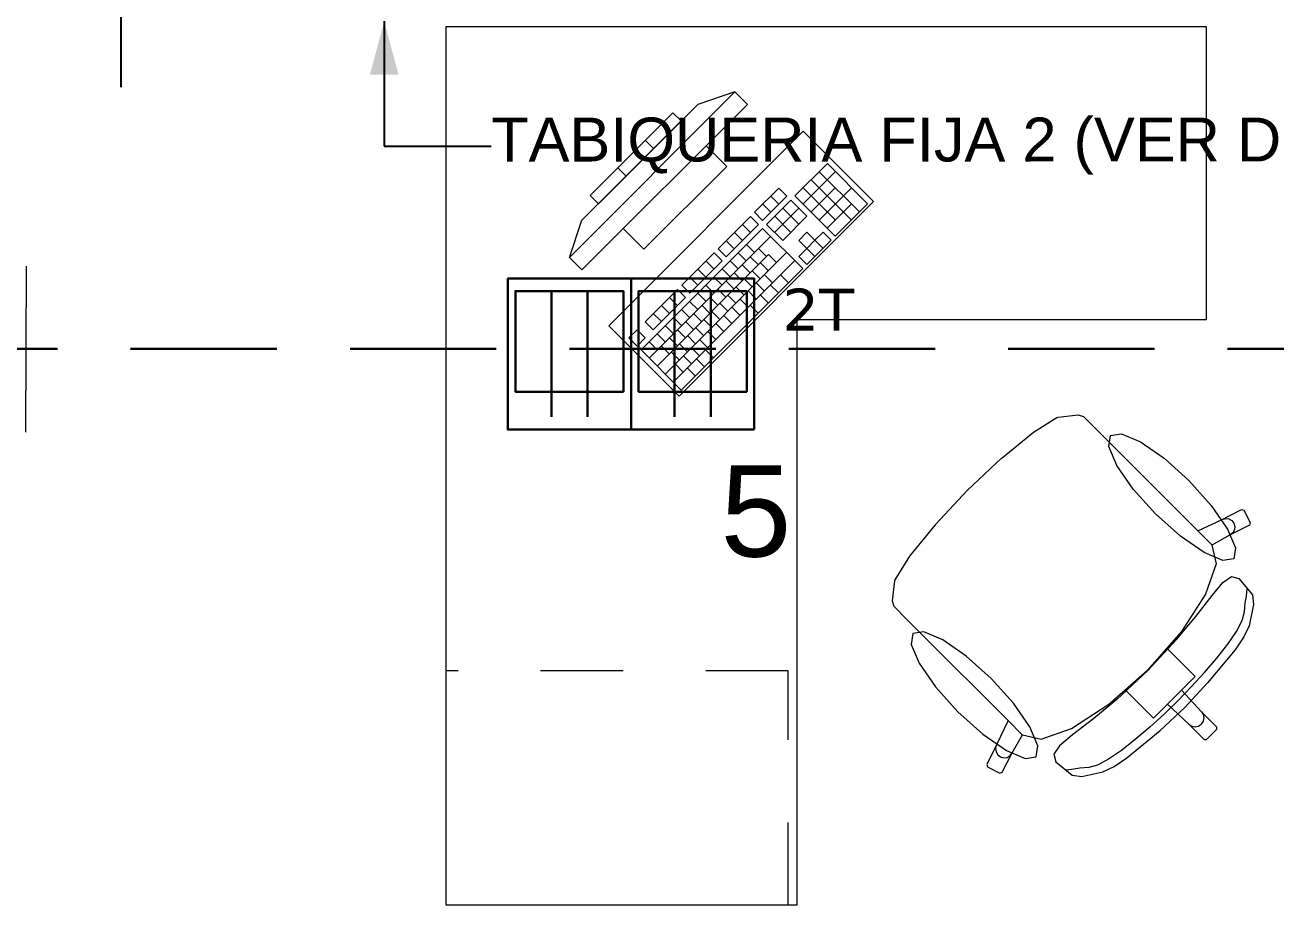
# Model space of a CAD drawing. Header units: inches. Extents: x -19 to 5698, y -728 to 92.
# Drawn here: x 133.385 to 135.522, y 37.89 to 39.394 of the extents above; entities that cross this region are included whole.
import ezdxf

# ---------------------------------------------------------------- set-up
doc = ezdxf.new("R2010")
doc.units = ezdxf.units.IN
doc.header["$MEASUREMENT"] = 0
for name, pattern in [('HIDDEN', [0.375, 0.25, -0.125]), ('Rayas', [0.282222, 0.141111, -0.141111]), ('RAYITAS', [0.375, 0.25, -0.125])]:
    doc.linetypes.add(name, pattern=pattern)
doc.layers.get('0').update_dxf_attribs({"color": 61})
for name, color, linetype, lineweight in [('00 conduct tomacorr', 120, 'HIDDEN', 30), ('00 IE LUZ EMERGENCIA', 253, 'Continuous', 0), ('T-TECHO-E', 150, 'Continuous', 20), ('TOMACORRIENTE', 22, 'RAYITAS', 9)]:
    doc.layers.add(name, color=color, linetype=linetype, lineweight=lineweight)
for name, color, linetype in [('02 _ ARQ _ ALB _ Muros Interiores', 7, 'Continuous'), ('Interior - Mobiliario', 7, 'Continuous'), ('Notas - Etiquetas', 7, 'Continuous')]:
    doc.layers.add(name, color=color, linetype=linetype)
doc.styles.add('Annotative', font='arial.ttf')
doc.styles.add('Estilo_Generado_4', font='swisse.ttf')
doc.dimstyles.new('Estilo_Generado__8', dxfattribs={"dimtxt": 0.18, "dimasz": 0.0912, "dimexe": 0.18, "dimexo": 0.0625, "dimgap": 0, "dimtad": 0, "dimtih": 1, "dimtoh": 1, "dimdec": 4, "dimzin": 0, "dimdsep": 46, "dimcen": 0.09, "dimadec": 0, "dimazin": 0, "dimtfac": 1, "dimtdec": 4, "dimtmove": 0, "dimatfit": 3, "dimldrblk": 'ARROWHEAD_5', "dimfxl": 1, "dimtolj": 1, "dimtzin": 0, "dimarcsym": 0})

# ---------------------------------------------------------------- blocks, each defined once
blk = doc.blocks.new('ARROWHEAD_5')
at = {"linetype": 'Continuous', "lineweight": 0}
blk.add_hatch(color=0, dxfattribs=at).paths.add_polyline_path([(-1, 0.2679), (0, 0), (-1, -0.2679)])
at = {"color": 0, "linetype": 'Continuous', "lineweight": 0}
blk.add_line((0, 0), (-1, 0), dxfattribs=at)
blk = doc.blocks.new('CAJA POP UP 6 MODULOS')
at = {"layer": '00 conduct tomacorr', "linetype": 'Continuous'}
for p, q in [((-0.095, -0.165), (-0.095, -0.0151)), ((-0.052, -0.165), (-0.052, -0.0151)), ((0.052, -0.165), (0.052, -0.0151)), ((0.095, -0.165), (0.095, -0.0151)), ((0, -0.165), (0, -0.18))]:
    blk.add_line(p, q, dxfattribs=at)
for points in [[(-0.147, 0), (0.147, 0), (0.147, -0.18), (-0.147, -0.18)], [(0, 0), (0.147, 0), (0.147, -0.18), (0, -0.18)]]:
    blk.add_lwpolyline(points, close=True, dxfattribs=at)
for points in [[(-0.138, -0.045), (-0.009, -0.045), (-0.009, -0.165), (-0.138, -0.165), (-0.138, -0.045)], [(0.009, -0.045), (0.138, -0.045), (0.138, -0.165), (0.009, -0.165), (0.009, -0.045)]]:
    blk.add_lwpolyline(points, dxfattribs=at)
at = {"color": 1, "insert": (-0.1807, -0.168), "char_height": 0.05, "attachment_point": 1, "rotation": 180}
blk.add_mtext_dynamic_manual_height_columns('{\\fVerdana|b0|i0|c0|p34;2T}', width=0.000481, gutter_width=0.1561, heights=[0], dxfattribs=at)
blk = doc.blocks.new('a')
at = {"layer": 'TOMACORRIENTE', "ltscale": 0.05}
h = blk.add_hatch(color=4, dxfattribs=at)
edge = h.paths.add_edge_path()
edge.add_arc((0, 0.0752), 0.0211, 0, 360)
at = {"layer": 'TOMACORRIENTE', "color": 4}
for p, q in [((-0.1455, 0.0963), (-0.0515, 0.0963)), ((-0.0985, 0.0963), (-0.0985, -0.0966)), ((0, 0.0963), (0, -0.0963)), ((0.0623, -0.0963), (0.0623, 0.0963))]:
    blk.add_line(p, q, dxfattribs=at)
blk.add_circle((0, 0.0752), 0.0211, dxfattribs=at)
blk = doc.blocks.new('CABLE 3FACE')
at = {"layer": 'T-TECHO-E', "rotation": 59.94170052614085}
blk.add_blockref('a', (0, 0), dxfattribs=at)

msp = doc.modelspace()

# ---------------------------------------------------------------- linework, layer by layer
at = {"layer": '00 conduct tomacorr'}
msp.add_line((138.6907, 38.8403), (127.8997, 38.8403, 0.0003), dxfattribs=at)
at = {"layer": '02 _ ARQ _ ALB _ Muros Interiores', "color": 152, "linetype": 'Continuous', "lineweight": 25}
msp.add_line((133.5491, 39.7), (133.5491, 39.2875), dxfattribs=at)
at = {"layer": 'Interior - Mobiliario', "color": 175, "linetype": 'Continuous', "lineweight": 13}
for p, q in [((134.5987, 39.2792), (134.3158, 38.9963)), ((134.5987, 39.2792), (134.535, 39.258)), ((134.6199, 39.258), (134.5987, 39.2792)), ((134.337, 38.9751), (134.6199, 39.258)), ((134.337, 39.06), (134.535, 39.258)), ((134.4926, 39.2438), (134.3512, 39.1024)), ((134.3653, 39.0883), (134.5067, 39.2297)), ((134.5067, 39.2297), (134.4926, 39.2438)), ((134.5492, 39.1873), (134.4077, 39.0458)), ((134.4596, 39.1825), (134.4454, 39.1967)), ((134.5845, 39.1519), (134.5492, 39.1873)), ((134.4124, 39.1354), (134.3983, 39.1495)), ((134.4431, 39.0105), (134.5845, 39.1519)), ((134.7566, 39.1569), (134.7012, 39.1015)), ((134.7149, 39.0878), (134.7703, 39.1431)), ((134.8113, 39.0744), (134.7428, 39.143)), ((134.8252, 39.0883), (134.7566, 39.1569)), ((134.7975, 39.0606), (134.7289, 39.1292)), ((134.3512, 39.1024), (134.3653, 39.0883)), ((134.6737, 39.1151), (134.6322, 39.0736)), ((134.6459, 39.0599), (134.6874, 39.1014)), ((134.6736, 39.0876), (134.6599, 39.1013)), ((134.6874, 39.1014), (134.6737, 39.1151)), ((134.7012, 39.1015), (134.7698, 39.0329)), ((134.7699, 39.0605), (134.7151, 39.1153)), ((134.7286, 39.074), (134.7702, 39.1156)), ((134.7424, 39.0603), (134.7978, 39.1157)), ((134.6597, 39.0737), (134.646, 39.0874)), ((134.6943, 39.0945), (134.6528, 39.053)), ((134.6665, 39.0393), (134.708, 39.0808)), ((134.7079, 39.0533), (134.6805, 39.0807)), ((134.7217, 39.0671), (134.6943, 39.0945)), ((134.7561, 39.0466), (134.7976, 39.0882)), ((134.7698, 39.0329), (134.8252, 39.0883)), ((134.3158, 38.9963), (134.337, 39.06)), ((134.6253, 39.0667), (134.5699, 39.0113)), ((134.639, 39.0529), (134.6253, 39.0667)), ((134.6322, 39.0736), (134.6459, 39.0599)), ((134.694, 39.0394), (134.6666, 39.0669)), ((134.6802, 39.0256), (134.7217, 39.0671)), ((134.4077, 39.0458), (134.4431, 39.0105)), ((134.6458, 39.0461), (134.4381, 38.8384)), ((134.5836, 38.9976), (134.639, 39.0529)), ((134.6113, 39.0252), (134.5976, 39.039)), ((134.6251, 39.0391), (134.6114, 39.0528)), ((134.7144, 38.9775), (134.6458, 39.0461)), ((134.6528, 39.053), (134.6802, 39.0256)), ((134.7216, 39.0396), (134.7077, 39.0257)), ((134.7353, 39.0258), (134.7216, 39.0396)), ((134.7492, 39.0397), (134.7353, 39.0258)), ((134.7629, 39.026), (134.7492, 39.0397)), ((134.4518, 38.8247), (134.6595, 39.0324)), ((134.5974, 39.0114), (134.5837, 39.0251)), ((134.6319, 39.0047), (134.6181, 39.0184)), ((134.7077, 39.0257), (134.7215, 39.012)), ((134.7213, 38.9844), (134.7629, 39.026)), ((134.7215, 39.012), (134.7353, 39.0258)), ((134.749, 39.0121), (134.7353, 39.0258)), ((134.3158, 38.9963), (134.337, 38.9751)), ((134.4655, 38.8109), (134.656, 39.0013)), ((134.4793, 38.7972), (134.687, 39.0049)), ((134.5629, 39.0043), (134.5076, 38.9489)), ((134.5767, 38.9906), (134.5629, 39.0043)), ((134.5699, 39.0113), (134.5836, 38.9976)), ((134.618, 38.9908), (134.6043, 39.0045)), ((134.6386, 38.984), (134.6249, 38.9978)), ((134.6525, 38.9979), (134.6388, 39.0116)), ((134.6697, 38.9876), (134.656, 39.0013)), ((134.7215, 39.012), (134.7076, 38.9982)), ((134.7076, 38.9982), (134.7213, 38.9844)), ((134.7352, 38.9983), (134.7215, 39.012)), ((134.493, 38.7835), (134.7007, 38.9912)), ((134.5067, 38.7698), (134.7144, 38.9775)), ((134.5213, 38.9352), (134.5767, 38.9906)), ((134.549, 38.9629), (134.5353, 38.9766)), ((134.5628, 38.9768), (134.5491, 38.9905)), ((134.5903, 38.9631), (134.5766, 38.9768)), ((134.6042, 38.977), (134.5904, 38.9907)), ((134.6248, 38.9702), (134.6111, 38.9839)), ((134.642, 38.9599), (134.6283, 38.9737)), ((134.6558, 38.9738), (134.6421, 38.9875)), ((134.5351, 38.9491), (134.5214, 38.9628)), ((134.5765, 38.9493), (134.5627, 38.963)), ((134.5971, 38.9425), (134.5834, 38.9562)), ((134.6109, 38.9563), (134.5972, 38.9701)), ((134.6281, 38.9461), (134.6144, 38.9598)), ((134.6488, 38.9393), (134.635, 38.953)), ((134.6626, 38.9531), (134.6489, 38.9669)), ((134.6902, 38.9533), (134.6765, 38.967)), ((134.5006, 38.942), (134.4452, 38.8866)), ((134.5143, 38.9283), (134.5006, 38.942)), ((134.5076, 38.9489), (134.5213, 38.9352)), ((134.5488, 38.9216), (134.5351, 38.9353)), ((134.5626, 38.9354), (134.5489, 38.9492)), ((134.5833, 38.9286), (134.5695, 38.9424)), ((134.6004, 38.9184), (134.5867, 38.9321)), ((134.6143, 38.9322), (134.6006, 38.946)), ((134.6349, 38.9255), (134.6212, 38.9392)), ((134.6555, 38.9187), (134.6418, 38.9324)), ((134.6729, 38.936), (134.6591, 38.9497)), ((134.459, 38.8729), (134.5143, 38.9283)), ((134.4867, 38.9006), (134.4729, 38.9143)), ((134.5005, 38.9145), (134.4868, 38.9282)), ((134.5211, 38.8939), (134.5074, 38.9076)), ((134.5349, 38.9077), (134.5212, 38.9215)), ((134.5556, 38.901), (134.5418, 38.9147)), ((134.5694, 38.9148), (134.5557, 38.9285)), ((134.5866, 38.9045), (134.5729, 38.9183)), ((134.6072, 38.8978), (134.5935, 38.9115)), ((134.6211, 38.9116), (134.6073, 38.9253)), ((134.6382, 38.9014), (134.6245, 38.9151)), ((134.4452, 38.8866), (134.459, 38.8729)), ((134.4728, 38.8868), (134.4591, 38.9005)), ((134.5072, 38.88), (134.4935, 38.8938)), ((134.5279, 38.8733), (134.5141, 38.887)), ((134.5417, 38.8871), (134.528, 38.9008)), ((134.5589, 38.8769), (134.5452, 38.8906)), ((134.5727, 38.8907), (134.559, 38.9044)), ((134.5934, 38.8839), (134.5797, 38.8976)), ((134.4314, 38.8728), (134.4175, 38.8589)), ((134.4451, 38.8591), (134.4314, 38.8728)), ((134.4795, 38.8524), (134.4658, 38.8661)), ((134.4934, 38.8662), (134.4797, 38.8799)), ((134.514, 38.8594), (134.5003, 38.8731)), ((134.545, 38.863), (134.5313, 38.8767)), ((134.5657, 38.8562), (134.552, 38.8699)), ((134.5795, 38.8701), (134.5658, 38.8838)), ((134.4175, 38.8589), (134.4313, 38.8452)), ((134.4313, 38.8452), (134.4451, 38.8591)), ((134.4657, 38.8385), (134.452, 38.8522)), ((134.4863, 38.8317), (134.4726, 38.8454)), ((134.5002, 38.8456), (134.4865, 38.8593)), ((134.5173, 38.8353), (134.5036, 38.849)), ((134.5312, 38.8492), (134.5175, 38.8629)), ((134.5518, 38.8424), (134.5381, 38.8561)), ((134.4381, 38.8384), (134.5067, 38.7698)), ((134.5035, 38.8215), (134.4898, 38.8352)), ((134.5241, 38.8147), (134.5104, 38.8284)), ((134.538, 38.8285), (134.5243, 38.8422)), ((134.5465, 38.8096), (134.5328, 38.8233)), ((134.5621, 38.8252), (134.5484, 38.8389)), ((134.5103, 38.8008), (134.4966, 38.8145)), ((134.5309, 38.794), (134.5172, 38.8077)), ((135.109, 38.6979), (135.149, 38.7229)), ((135.149, 38.7229), (135.1511, 38.7238)), ((135.1511, 38.7238), (135.185, 38.7278)), ((135.185, 38.7278), (135.1943, 38.7249)), ((135.1943, 38.7249), (135.2163, 38.7029)), ((135.0553, 38.6544), (135.109, 38.6979)), ((135.2163, 38.7029), (135.2418, 38.6774)), ((135.2418, 38.6774), (135.3897, 38.5296)), ((134.9961, 38.5989), (135.0545, 38.6537)), ((135.0545, 38.6537), (135.0553, 38.6544)), ((134.9961, 38.5989), (134.9413, 38.5405)), ((135.4314, 38.5491), (135.4645, 38.5661)), ((135.4645, 38.5661), (135.4686, 38.5648)), ((135.3897, 38.5296), (135.4314, 38.5491)), ((135.4314, 38.5491), (135.4371, 38.5508)), ((135.4371, 38.5508), (135.4429, 38.5501)), ((135.4429, 38.5501), (135.448, 38.5473)), ((135.448, 38.5473), (135.4516, 38.5427)), ((135.4686, 38.5648), (135.4794, 38.5435)), ((134.9406, 38.5397), (134.897, 38.486)), ((134.9413, 38.5405), (134.9406, 38.5397)), ((135.4139, 38.5053), (135.3897, 38.5296)), ((135.478, 38.5394), (135.4449, 38.5224)), ((135.4496, 38.5261), (135.4449, 38.5224)), ((135.4524, 38.5312), (135.4496, 38.5261)), ((135.4516, 38.5427), (135.4532, 38.537)), ((135.4532, 38.537), (135.4524, 38.5312)), ((135.4794, 38.5435), (135.478, 38.5394)), ((135.4449, 38.5224), (135.4139, 38.5051)), ((135.4139, 38.5053), (135.4139, 38.5051)), ((135.4139, 38.5051), (135.4214, 38.4732)), ((134.897, 38.486), (134.8721, 38.446)), ((135.4214, 38.4732), (135.403, 38.4212)), ((134.8712, 38.4439), (134.8672, 38.4099)), ((134.8721, 38.446), (134.8712, 38.4439)), ((135.4142, 38.4192), (135.4328, 38.4414)), ((135.4328, 38.4414), (135.4471, 38.4515)), ((135.4471, 38.4515), (135.46, 38.448)), ((135.46, 38.448), (135.4832, 38.4202)), ((135.403, 38.4212), (135.3617, 38.3574)), ((135.3863, 38.383), (135.4142, 38.4192)), ((135.4708, 38.4067), (135.4728, 38.4174)), ((135.4728, 38.4174), (135.4736, 38.4255)), ((135.4736, 38.4255), (135.4744, 38.43)), ((135.4832, 38.4202), (135.4851, 38.4034)), ((134.8672, 38.4099), (134.8701, 38.4006)), ((134.8701, 38.4006), (134.892, 38.3787)), ((135.4696, 38.3913), (135.4708, 38.4067)), ((135.4851, 38.4034), (135.4773, 38.3673)), ((134.892, 38.3787), (134.9176, 38.3532)), ((135.3535, 38.3437), (135.3863, 38.383)), ((135.4557, 38.3577), (135.4657, 38.3765)), ((135.4657, 38.3765), (135.4696, 38.3913)), ((134.9176, 38.3532), (135.0654, 38.2053)), ((135.3617, 38.3574), (135.3369, 38.3292)), ((135.4409, 38.3359), (135.4557, 38.3577)), ((135.4773, 38.3673), (135.4684, 38.3481)), ((135.3041, 38.2909), (135.3535, 38.3437)), ((135.4223, 38.312), (135.4409, 38.3359)), ((135.4684, 38.3481), (135.4535, 38.3264)), ((135.3369, 38.3292), (135.3036, 38.2914)), ((135.3369, 38.3292), (135.3643, 38.3019)), ((135.4011, 38.2873), (135.4223, 38.312)), ((135.4535, 38.3264), (135.4066, 38.2697)), ((135.3041, 38.2909), (135.2513, 38.2414)), ((135.2657, 38.2581), (135.3036, 38.2914)), ((135.3643, 38.3019), (135.3854, 38.2807)), ((135.3854, 38.2807), (135.3618, 38.2571)), ((135.4066, 38.2697), (135.3675, 38.2275)), ((135.3786, 38.2627), (135.4011, 38.2873)), ((135.2376, 38.2333), (135.2657, 38.2581)), ((135.2657, 38.2581), (135.2931, 38.2307)), ((135.3379, 38.2332), (135.3499, 38.2451)), ((135.3618, 38.2571), (135.3499, 38.2451)), ((135.3558, 38.2392), (135.3786, 38.2627)), ((135.3618, 38.2571), (135.3958, 38.2205)), ((135.1738, 38.1919), (135.2376, 38.2333)), ((135.2513, 38.2414), (135.212, 38.2087)), ((135.2931, 38.2307), (135.3143, 38.2096)), ((135.3143, 38.2096), (135.3379, 38.2332)), ((135.3253, 38.1883), (135.3675, 38.2275)), ((135.3558, 38.2392), (135.3323, 38.2164)), ((135.3379, 38.2332), (135.3744, 38.1992)), ((135.0654, 38.2053), (135.0458, 38.1636)), ((135.0896, 38.1811), (135.0654, 38.2053)), ((135.212, 38.2087), (135.1758, 38.1808)), ((135.3323, 38.2164), (135.3077, 38.1938)), ((135.399, 38.2042), (135.3957, 38.1993)), ((135.3958, 38.2205), (135.399, 38.2157)), ((135.3958, 38.2205), (135.4219, 38.1945)), ((135.399, 38.2157), (135.4001, 38.2099)), ((135.4001, 38.2099), (135.399, 38.2042)), ((135.0725, 38.15), (135.0899, 38.181)), ((135.0896, 38.1811), (135.0899, 38.181)), ((135.0899, 38.181), (135.1218, 38.1736)), ((135.1218, 38.1736), (135.1738, 38.1919)), ((135.2686, 38.1415), (135.3253, 38.1883)), ((135.3077, 38.1938), (135.2829, 38.1727)), ((135.3744, 38.1992), (135.3793, 38.196)), ((135.3744, 38.1992), (135.4005, 38.1731)), ((135.3793, 38.196), (135.385, 38.1948)), ((135.385, 38.1948), (135.3908, 38.196)), ((135.3908, 38.196), (135.3957, 38.1993)), ((135.4048, 38.1731), (135.4133, 38.1817)), ((135.4219, 38.1902), (135.4133, 38.1817)), ((135.4219, 38.1945), (135.4219, 38.1902)), ((135.0458, 38.1636), (135.0289, 38.1305)), ((135.0458, 38.1636), (135.0442, 38.1579)), ((135.1535, 38.1622), (135.1435, 38.1479)), ((135.1758, 38.1808), (135.1535, 38.1622)), ((135.2829, 38.1727), (135.2591, 38.1541)), ((135.4005, 38.1731), (135.4048, 38.1731)), ((135.0442, 38.1579), (135.0449, 38.1521)), ((135.0449, 38.1521), (135.0477, 38.147)), ((135.0477, 38.147), (135.0523, 38.1434)), ((135.0523, 38.1434), (135.0579, 38.1418)), ((135.0556, 38.1169), (135.0725, 38.15)), ((135.0579, 38.1418), (135.0638, 38.1425)), ((135.0638, 38.1425), (135.0689, 38.1454)), ((135.0689, 38.1454), (135.0725, 38.15)), ((135.1435, 38.1479), (135.1469, 38.1349)), ((135.2373, 38.1392), (135.2185, 38.1293)), ((135.2591, 38.1541), (135.2373, 38.1392)), ((135.2469, 38.1266), (135.2686, 38.1415)), ((135.0289, 38.1305), (135.0302, 38.1264)), ((135.0302, 38.1264), (135.0515, 38.1156)), ((135.0515, 38.1156), (135.0556, 38.1169)), ((135.1469, 38.1349), (135.1748, 38.1118)), ((135.1695, 38.1214), (135.165, 38.1206)), ((135.1776, 38.1222), (135.1695, 38.1214)), ((135.1883, 38.1242), (135.1776, 38.1222)), ((135.2037, 38.1254), (135.1883, 38.1242)), ((135.1916, 38.1099), (135.2277, 38.1176)), ((135.2185, 38.1293), (135.2037, 38.1254)), ((135.2277, 38.1176), (135.2469, 38.1266)), ((135.1748, 38.1118), (135.1916, 38.1099))]:
    msp.add_line(p, q, dxfattribs=at)
at = {"layer": 'Interior - Mobiliario', "color": 175, "linetype": 'Rayas', "lineweight": 13}
for p, q in [((134.6897, 38.2903), (134.1047, 38.2903)), ((134.6897, 37.8903), (134.6897, 38.2903))]:
    msp.add_line(p, q, dxfattribs=at)
at = {"layer": 'Interior - Mobiliario', "color": 175, "linetype": 'Continuous', "lineweight": 13, "flags": 128}
for points in [[(134.1047, 39.3903), (134.1047, 37.8903), (134.7047, 37.8903), (134.7047, 38.8903), (135.4047, 38.8903), (135.4047, 39.3903)], [(134.383, 38.8797), (134.5032, 38.7595), (134.8355, 39.0918), (134.7153, 39.212)], [(135.3746, 38.6154), (135.4127, 38.5729), (135.4407, 38.5325), (135.4543, 38.5004), (135.4515, 38.4815), (135.4326, 38.4786), (135.4005, 38.4923), (135.3601, 38.5203), (135.3176, 38.5584), (135.2795, 38.6009), (135.2515, 38.6413), (135.2379, 38.6733), (135.2407, 38.6923), (135.2596, 38.6951), (135.2917, 38.6815), (135.3321, 38.6535)], [(134.9796, 38.2204), (135.0221, 38.1823), (135.0625, 38.1542), (135.0945, 38.1406), (135.1135, 38.1435), (135.1163, 38.1624), (135.1027, 38.1945), (135.0747, 38.2349), (135.0366, 38.2773), (134.9941, 38.3155), (134.9537, 38.3435), (134.9216, 38.3571), (134.9027, 38.3542), (134.8999, 38.3353), (134.9135, 38.3033), (134.9415, 38.2629)]]:
    msp.add_lwpolyline(points, close=True, dxfattribs=at)

# ---------------------------------------------------------------- block references
at = {"layer": '00 conduct tomacorr'}
for name, p, xscale, yscale, zscale, rotation in [('CABLE 3FACE', (133.2952, 38.8403, 0.0001), 1.47256122672843, 1.47256122672843, 1.47256122672843, 299.7894777823319), ('CAJA POP UP 6 MODULOS', (134.421, 38.7025), 1.432830642179531, 1.432830642179531, 1.432830642179531, 180)]:
    msp.add_blockref(name, p, dxfattribs=dict(at, xscale=xscale, yscale=yscale, zscale=zscale, rotation=rotation))

# ---------------------------------------------------------------- texts
at = {"layer": '00 IE LUZ EMERGENCIA', "style": 'Annotative'}
msp.add_attdef('5', (134.5738, 38.4854), '', height=0.1562, dxfattribs=at)
at = {"layer": 'Notas - Etiquetas', "color": 171, "linetype": 'Continuous', "lineweight": 13, "insert": (134.1819, 39.1866), "char_height": 0.075, "attachment_point": 4, "rotation": 0.0017, "style": 'Estilo_Generado_4'}
msp.add_mtext('\\A1;{\\pql;\\fSwis721 Ex BT|b0|i0|c0|p34;TABIQUERIA FIJA 2 (VER DETALLE)\\fSwis721 Ex BT|b0|i0|c0|p34; }', dxfattribs=at)

# ---------------------------------------------------------------- leaders
at = {"layer": 'Notas - Etiquetas', "color": 144, "linetype": 'Continuous', "lineweight": 13, "annotation_type": 0, "has_hookline": 1, "hookline_direction": 0, "text_width": 1.9482, "horizontal_direction": (1, 3e-05, 0)}
msp.add_leader([(133.9991, 39.3999), (133.9991, 39.1866), (134.1819, 39.1866)], dimstyle='Estilo_Generado__8', dxfattribs=at)

doc.saveas('drawing.dxf')
